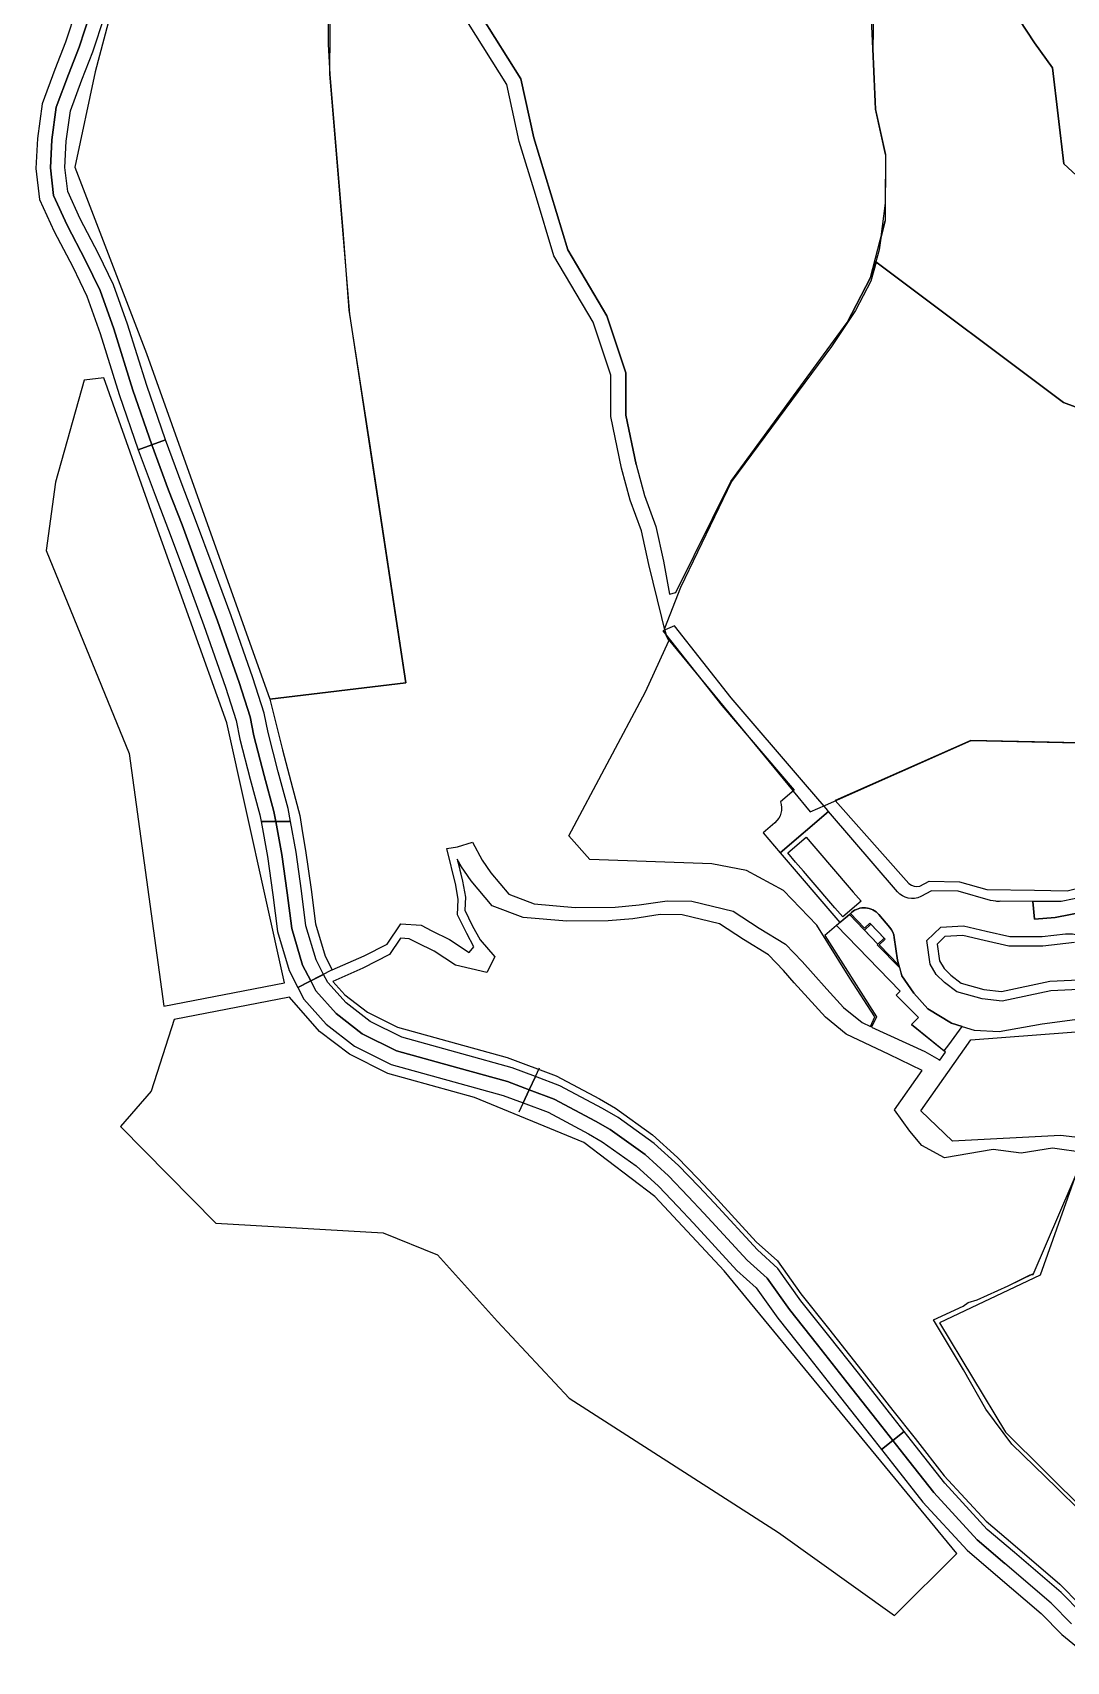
# Model space of a CAD drawing. Header units: millimetres. Extents: x 2881908 to 2882913, y 1027410 to 1028188.
# Drawn here: x 2881955.2 to 2882169.5, y 1027458.1 to 1027795.9 of the extents above; entities that cross this region are included whole.
import ezdxf

# ---------------------------------------------------------------- set-up
doc = ezdxf.new("R2010")
doc.units = ezdxf.units.MM
for name, color, linetype in [('A-road-hat', 253, 'Continuous'), ('E-1', 101, 'Continuous'), ('E-3', 103, 'Continuous'), ('FOOTPATH', 33, 'Continuous'), ('I-1 (DZONG AND DISTRICT COURT', 134, 'Continuous'), ('OS', 80, 'Continuous'), ('ROAD', 253, 'Continuous'), ('SP-1', 237, 'Continuous'), ('SP-2', 231, 'Continuous'), ('UV-2A', 50, 'Continuous')]:
    doc.layers.add(name, color=color, linetype=linetype)

msp = doc.modelspace()

# ---------------------------------------------------------------- linework, layer by layer
at = {"layer": 'A-road-hat'}
for p, q in [((2881977.08, 1027709.36), (2881982.71, 1027711.45)), ((2882017.29, 1027601.51), (2882010.18, 1027597.84)), ((2882135.88, 1027505.79), (2882131.18, 1027502.07))]:
    msp.add_line(p, q, dxfattribs=at)
at = {"layer": 'A-road-hat', "linetype": 'Continuous'}
msp.add_lwpolyline([(2882056.05, 1027572.11), (2882060.26, 1027581.21)], dxfattribs=at)
at = {"layer": 'E-1'}
for points in [[(2882137.37, 1027590.2), (2882144.15, 1027584.72), (2882145.16, 1027585.98), (2882147.86, 1027589.8), (2882145.71, 1027590.44), (2882140.78, 1027593.44), (2882137.89, 1027596.67), (2882135.36, 1027600.3), (2882134.94, 1027601.94), (2882130.25, 1027606.71), (2882130.4, 1027606.85), (2882124.52, 1027613.04), (2882121.85, 1027610.75), (2882135.03, 1027597.08)], [(2882130.16, 1027591.82), (2882129.13, 1027589.66), (2882140.13, 1027584.57), (2882143.03, 1027582.96), (2882143.27, 1027582.78), (2882144.46, 1027584.47), (2882137.37, 1027590.2), (2882138.82, 1027591.67), (2882134.2, 1027596.27), (2882135.03, 1027597.08), (2882121.85, 1027610.75), (2882119.41, 1027608.66), (2882130.16, 1027591.82)], [(2882128.95, 1027611), (2882127.64, 1027609.76), (2882130.4, 1027606.85), (2882131.71, 1027608.09), (2882128.95, 1027611)]]:
    msp.add_lwpolyline(points, dxfattribs=at)
msp.add_lwpolyline([(2882130.6, 1027612.99, 0.41422), (2882124.96, 1027613.42), (2882124.75, 1027613.24), (2882127.65, 1027610.18), (2882128.74, 1027611.22), (2882131.91, 1027607.88), (2882130.67, 1027606.7), (2882134.79, 1027602.52), (2882134.52, 1027603.57), (2882133.83, 1027608.26, 0.141971), (2882132.91, 1027610.29), (2882130.6, 1027612.99, 0.41422)], format="xyb", dxfattribs=at)
at = {"layer": 'E-3'}
for points in [[(2882080.28, 1027706.28), (2882078.16, 1027716.55), (2882078.17, 1027725.3), (2882074.23, 1027737.15), (2882066.13, 1027750.85), (2882059.07, 1027774.07), (2882056.41, 1027786.3), (2882048.34, 1027799.15), (2882040.49, 1027819.29), (2882031.24, 1027837.16), (2882017.62, 1027855.78), (2881995.06, 1027882.59), (2881981.85, 1027892.88), (2881968.37, 1027912.08)], [(2882122.9, 1027847.72), (2882124.02, 1027837.58), (2882125.37, 1027830.18), (2882128.92, 1027816.93), (2882129.12, 1027815.25), (2882129.4, 1027814.14), (2882129.43, 1027812.51), (2882129.89, 1027808.61), (2882129.6, 1027804.14), (2882129.37, 1027792.52)], [(2882129.37, 1027792.52), (2882129.94, 1027779.94), (2882129.93, 1027779.99), (2882129.16, 1027797.22), (2882129.6, 1027804.05), (2882129.43, 1027812.51), (2882129.12, 1027815.25), (2882125.61, 1027828.83), (2882125.37, 1027830.18), (2882123.96, 1027835.43)], [(2882195.48, 1027736.44), (2882186.61, 1027748.91), (2882181.92, 1027756.76), (2882168.96, 1027768.66), (2882166.61, 1027788.57), (2882162.89, 1027793.75), (2882144.08, 1027822.39), (2882140.6, 1027834.17)], [(2882017.05, 1027826.74), (2882016.46, 1027821.09), (2882016.46, 1027793.39)], [(2882129.6, 1027803.95), (2882129.37, 1027792.52), (2882129.94, 1027779.94)], [(2882050.2, 1027621.62), (2882053.92, 1027617.19), (2882059.17, 1027615.19), (2882067.67, 1027614.49), (2882075.97, 1027614.56), (2882080.91, 1027614.98), (2882086.7, 1027615.86), (2882091.87, 1027615.8), (2882100.44, 1027613.7), (2882105.82, 1027610.2), (2882111.29, 1027606.82), (2882114.75, 1027603.24), (2882116.99, 1027600.68), (2882119.87, 1027597.51), (2882123.31, 1027593.75), (2882127.13, 1027590.61), (2882128.86, 1027589.79), (2882129.81, 1027591.8), (2882124.59, 1027599.81), (2882117.75, 1027610.76), (2882110.85, 1027617.96), (2882103.16, 1027622.14), (2882096, 1027623.49), (2882070.72, 1027624.39), (2882066.37, 1027629.32), (2882082.22, 1027659.15), (2882087.11, 1027669.72), (2882086.51, 1027670.93), (2882082.92, 1027685.57), (2882081.41, 1027692.57), (2882079.05, 1027698.92), (2882077.27, 1027705.56), (2882075.06, 1027716.23), (2882075.07, 1027724.8), (2882071.4, 1027735.85), (2882063.27, 1027749.6), (2882059.46, 1027762.26), (2882056.07, 1027773.28), (2882053.5, 1027785.11), (2882045.55, 1027797.75)], [(2882016.46, 1027793.39), (2882016.82, 1027787.25), (2882019.49, 1027754.91)], [(2882016.82, 1027787.25), (2882019.49, 1027754.91), (2882020.74, 1027738.3), (2882024.99, 1027710.74), (2882032.54, 1027661.06)], [(2882131.98, 1027770.61), (2882129.93, 1027779.99)], [(2882129.94, 1027779.94), (2882132, 1027770.55), (2882131.95, 1027760.46), (2882130.7, 1027750.84), (2882130, 1027748.33), (2882168.91, 1027719.15), (2882216.65, 1027701.39), (2882219.11, 1027708), (2882257.62, 1027728.84), (2882243.96, 1027739.66), (2882226.66, 1027731.48), (2882214.89, 1027731.43), (2882195.48, 1027736.44)], [(2882129.94, 1027779.94), (2882132, 1027770.55)], [(2882131.98, 1027770.61), (2882131.93, 1027756.82)], [(2882131.95, 1027760.46), (2882131.94, 1027760.43), (2882131.93, 1027756.82), (2882131.01, 1027753.26), (2882130.7, 1027750.84)], [(2882019.49, 1027754.91), (2882020.74, 1027738.3)], [(2882078.16, 1027716.55), (2882080.28, 1027706.28), (2882082.01, 1027699.87), (2882084.4, 1027693.44), (2882085.95, 1027686.26), (2882087.21, 1027679.45), (2882088.53, 1027679.77), (2882099.96, 1027702.79), (2882124.06, 1027735.75), (2882128.9, 1027745.08), (2882131.93, 1027756.82)], [(2882168.91, 1027719.15), (2882130, 1027748.33), (2882128.9, 1027745.08), (2882124.06, 1027735.75)], [(2882020.74, 1027738.3), (2882024.99, 1027710.74)], [(2882024.99, 1027710.74), (2882025.55, 1027707.04)], [(2882032.54, 1027661.06), (2882004.35, 1027657.64)], [(2882004.35, 1027657.64), (2882006.98, 1027647.16), (2882009.06, 1027639.29), (2882010.6, 1027633.51), (2882011.1, 1027629.93), (2882011.26, 1027629.1)], [(2882004.35, 1027657.64), (2882006.98, 1027647.16)], [(2882011.1, 1027629.93), (2882011.78, 1027626.28), (2882012.91, 1027618.17), (2882013.81, 1027611.1), (2882015.81, 1027604.37), (2882017.29, 1027601.51), (2882023.92, 1027604.43), (2882028.66, 1027606.88), (2882031.51, 1027611.04), (2882035.71, 1027610.79), (2882037.93, 1027609.63), (2882041.62, 1027607.83), (2882045.68, 1027605.14), (2882046.67, 1027606.33), (2882045.18, 1027609.09), (2882043.3, 1027612.97), (2882043.4, 1027616.13), (2882042.9, 1027619.08), (2882041.06, 1027626.69), (2882043.28, 1027627.02), (2882046.38, 1027627.98), (2882048.37, 1027624.27), (2882050.2, 1027621.62)], [(2882011.26, 1027629.1), (2882011.78, 1027626.28)], [(2882132.79, 1027583.95), (2882123.83, 1027588.21), (2882119.54, 1027591.73), (2882115.96, 1027595.65), (2882113.05, 1027598.85), (2882110.84, 1027601.37), (2882107.71, 1027604.63), (2882102.53, 1027607.82), (2882097.57, 1027611.05), (2882089.85, 1027612.94), (2882085.29, 1027612.99), (2882079.65, 1027612.13), (2882074.49, 1027611.7), (2882065.93, 1027611.63), (2882056.86, 1027612.37), (2882050.44, 1027614.81), (2882046.1, 1027619.98), (2882043.33, 1027624.01), (2882044.32, 1027619.94), (2882044.89, 1027616.57), (2882044.8, 1027613.87), (2882046.32, 1027610.74), (2882047.94, 1027607.73), (2882051.01, 1027604.23), (2882049.36, 1027601.01), (2882042.82, 1027602.47), (2882038.45, 1027605.37), (2882034.9, 1027607.1), (2882033.24, 1027607.97), (2882031.45, 1027608.08), (2882029.15, 1027604.72), (2882023.63, 1027601.86), (2882017.43, 1027599.14), (2882019.9, 1027596.37), (2882024.58, 1027592.78), (2882030.8, 1027589.65), (2882043.03, 1027586.25), (2882053.56, 1027583.35), (2882063.71, 1027579.53), (2882072.7, 1027574.77), (2882076.01, 1027572.84), (2882083.7, 1027567.34), (2882088.87, 1027562.65), (2882093.09, 1027558.24), (2882096.4, 1027554.72), (2882105.22, 1027545.14), (2882109.59, 1027541.2), (2882114.45, 1027534.33), (2882120.18, 1027527.14), (2882126.32, 1027519.35), (2882133.54, 1027510.16)], [(2882046.1, 1027619.98), (2882044.1, 1027622.89), (2882043.23, 1027624.5), (2882043.21, 1027624.5), (2882044.32, 1027619.94)], [(2882172.31, 1027489.46), (2882167.5, 1027494.14), (2882158.22, 1027503.17), (2882152.83, 1027510.47), (2882148.19, 1027518.6), (2882141.92, 1027528.99), (2882148.07, 1027531.78), (2882149.13, 1027532.53), (2882151.03, 1027533.12), (2882157.46, 1027536.04), (2882161.98, 1027538.26), (2882162.59, 1027538.37), (2882173.47, 1027563.62), (2882166.62, 1027564.56), (2882160.14, 1027563.55), (2882154.29, 1027564.29), (2882144.21, 1027562.53), (2882139.52, 1027565.13), (2882137.06, 1027568.11), (2882133.85, 1027572.5), (2882139.62, 1027580.66), (2882132.79, 1027583.95)], [(2882157.46, 1027536.04), (2882162.69, 1027538.6)], [(2882133.54, 1027510.16), (2882138.12, 1027504.38), (2882144.19, 1027496.6), (2882152.85, 1027487.2), (2882158.38, 1027482.51), (2882168.14, 1027474.14), (2882172.34, 1027469.86)]]:
    msp.add_lwpolyline(points, dxfattribs=at)
at = {"layer": 'E-3', "color": 115, "linetype": 'Continuous', "true_color": 0x70a072}
msp.add_lwpolyline([(2881995.06, 1027882.59), (2882017.62, 1027855.78), (2882031.24, 1027837.16), (2882040.49, 1027819.29), (2882048.34, 1027799.15), (2882056.41, 1027786.3), (2882059.07, 1027774.07), (2882066.13, 1027750.85), (2882074.23, 1027737.15), (2882078.17, 1027725.3), (2882078.16, 1027716.55), (2882080.28, 1027706.28), (2882082.01, 1027699.87), (2882084.4, 1027693.44), (2882085.95, 1027686.26), (2882087.21, 1027679.45), (2882088.53, 1027679.77), (2882099.96, 1027702.79), (2882124.06, 1027735.75), (2882128.9, 1027745.08), (2882130, 1027748.33)], dxfattribs=at)
at = {"layer": 'FOOTPATH', "linetype": 'Continuous'}
msp.add_lwpolyline([(2882088.22, 1027672.84), (2882085.81, 1027671.85)], dxfattribs=at)
at = {"layer": 'FOOTPATH'}
msp.add_lwpolyline([(2882113.09, 1027638.8), (2882110.25, 1027636.37, -0.306961), (2882109.07, 1027632.04), (2882106.61, 1027629.93), (2882110.17, 1027625.77), (2882120.2, 1027634.36), (2882119.67, 1027634.97), (2882114.99, 1027640.43), (2882099.98, 1027657.92), (2882088.22, 1027672.84), (2882085.81, 1027671.85), (2882086.37, 1027671.14), (2882098.05, 1027656.33), (2882113.09, 1027638.8)], format="xyb", dxfattribs=at)
msp.add_lwpolyline([(2882172.61, 1027468.14), (2882168.4, 1027472.45), (2882158.71, 1027480.75), (2882153.09, 1027485.52), (2882144.29, 1027495.07), (2882138.17, 1027502.9), (2882135.88, 1027505.79), (2882133.6, 1027508.68), (2882126.37, 1027517.88), (2882120.24, 1027525.67), (2882114.48, 1027532.9), (2882109.71, 1027539.62), (2882105.44, 1027543.48), (2882096.56, 1027553.12), (2882093.27, 1027556.62), (2882089.1, 1027560.98), (2882084.07, 1027565.54), (2882076.55, 1027570.93), (2882073.35, 1027572.79), (2882064.51, 1027577.47), (2882059.42, 1027579.39), (2882054.57, 1027581.21), (2882044.13, 1027584.09), (2882031.71, 1027587.54), (2882025.14, 1027590.84), (2882020.15, 1027594.66), (2882016.39, 1027598.89), (2882015.51, 1027600.59), (2882013.95, 1027603.62), (2882011.85, 1027610.69), (2882010.92, 1027617.91), (2882009.81, 1027625.96), (2882008.64, 1027632.27), (2882002.54, 1027632.27), (2882002.54, 1027632.27), (2882003.88, 1027625), (2882004.98, 1027617.11), (2882005.96, 1027609.45), (2882008.36, 1027601.37), (2882010.18, 1027597.84), (2882011.41, 1027595.46), (2882016.05, 1027590.25), (2882021.93, 1027585.73), (2882029.54, 1027581.91), (2882042.53, 1027578.31), (2882052.71, 1027575.5), (2882056.89, 1027573.93), (2882062.04, 1027571.99), (2882070.43, 1027567.55), (2882073.28, 1027565.88), (2882080.3, 1027560.87), (2882084.91, 1027556.68), (2882088.92, 1027552.49), (2882092.17, 1027549.03), (2882101.21, 1027539.21), (2882105.2, 1027535.61), (2882109.68, 1027529.29), (2882115.54, 1027521.94), (2882121.66, 1027514.17), (2882128.89, 1027504.97), (2882131.18, 1027502.07), (2882133.46, 1027499.19), (2882139.72, 1027491.18), (2882148.93, 1027481.18), (2882154.82, 1027476.18), (2882164.3, 1027468.06), (2882168.57, 1027463.7), (2882175.43, 1027458.14)], dxfattribs=at)
at = {"layer": 'I-1 (DZONG AND DISTRICT COURT'}
msp.add_lwpolyline([(2882144.08, 1027822.39), (2882162.89, 1027793.75), (2882166.61, 1027788.57), (2882168.96, 1027768.66), (2882181.92, 1027756.76), (2882186.61, 1027748.91), (2882195.48, 1027736.44), (2882214.89, 1027731.43), (2882226.66, 1027731.48), (2882244, 1027739.68), (2882243.96, 1027739.71), (2882289.73, 1027750.54), (2882289.73, 1027750.65), (2882289.86, 1027751.19), (2882289.85, 1027757.66), (2882343.42, 1027757.66), (2882343.42, 1027877.73)], dxfattribs=at)
msp.add_lwpolyline([(2882216.84, 1027701.32), (2882168.91, 1027719.15), (2882130.07, 1027748.28), (2882128.97, 1027744.34), (2882125.79, 1027738.24), (2882120.81, 1027730.77), (2882100.04, 1027702.77), (2882089.48, 1027680.83), (2882086.17, 1027672.32), (2882086.51, 1027670.93), (2882086.94, 1027670.07), (2882112.71, 1027638.79), (2882112.86, 1027638.61), (2882112.86, 1027638.6), (2882116.41, 1027634.3), (2882119.54, 1027635.65), (2882149.77, 1027649.05), (2882181.27, 1027648.36), (2882189.85, 1027647.78), (2882189.85, 1027688.13), (2882215.37, 1027688.13), (2882215.48, 1027688.71)], close=True, dxfattribs=at)
at = {"layer": 'OS'}
msp.add_lwpolyline([(2882171.19, 1027607.17), (2882164.6, 1027606.47), (2882157.57, 1027606.42), (2882152.44, 1027607.63), (2882148.01, 1027608.64), (2882144.32, 1027608.42), (2882142.7, 1027606.86), (2882143.2, 1027603.41), (2882144.14, 1027601.79), (2882145.51, 1027600.41), (2882147.71, 1027598.8), (2882152.42, 1027597.46), (2882156.07, 1027597.06), (2882166.04, 1027599.15), (2882178.01, 1027599.76)], dxfattribs=at)
at = {"layer": 'ROAD'}
for points in [[(2881964.26, 1027800.78), (2881961.98, 1027793.89), (2881959.78, 1027788.22), (2881957.14, 1027781.12), (2881956.18, 1027773.91), (2881955.87, 1027767.71), (2881956.59, 1027761.26), (2881959.63, 1027754.6), (2881963.49, 1027747.27), (2881966.39, 1027741.23), (2881969.18, 1027733.49), (2881973.14, 1027720.82), (2881977.08, 1027709.36), (2881979.89, 1027710.41), (2881975.99, 1027721.75), (2881972.03, 1027734.45), (2881969.16, 1027742.39), (2881969.16, 1027742.39), (2881966.17, 1027748.62), (2881962.33, 1027755.92), (2881959.52, 1027762.07), (2881958.88, 1027767.8), (2881959.17, 1027773.64), (2881960.07, 1027780.39), (2881962.59, 1027787.15), (2881964.81, 1027792.87), (2881967.16, 1027800)], [(2881967.16, 1027800), (2881964.81, 1027792.87), (2881962.59, 1027787.15), (2881960.07, 1027780.39), (2881959.17, 1027773.64), (2881958.88, 1027767.8), (2881959.52, 1027762.07), (2881962.33, 1027755.92), (2881966.17, 1027748.62), (2881969.16, 1027742.39), (2881972.03, 1027734.45), (2881975.99, 1027721.75), (2881979.89, 1027710.41), (2881982.71, 1027711.45), (2881978.84, 1027722.69), (2881974.87, 1027735.4), (2881971.93, 1027743.56), (2881968.85, 1027749.97), (2881965.02, 1027757.24), (2881962.45, 1027762.88), (2881962.45, 1027762.88), (2881961.89, 1027767.9), (2881962.16, 1027773.36), (2881963, 1027779.65), (2881965.39, 1027786.09), (2881967.63, 1027791.86), (2881970.06, 1027799.21)], [(2882173.79, 1027616.78), (2882168.41, 1027615.7), (2882162.56, 1027615.72), (2882162.87, 1027612.03), (2882167.17, 1027612.39), (2882173.17, 1027613.59)], [(2882172.61, 1027468.14), (2882168.4, 1027472.45), (2882168.4, 1027472.45), (2882158.71, 1027480.75), (2882153.09, 1027485.52), (2882144.29, 1027495.07), (2882138.17, 1027502.9), (2882135.88, 1027505.79), (2882133.53, 1027503.93), (2882135.81, 1027501.05), (2882142, 1027493.13), (2882151.01, 1027483.35), (2882156.77, 1027478.47), (2882156.77, 1027478.47), (2882151.01, 1027483.35), (2882142, 1027493.13), (2882135.81, 1027501.05), (2882133.53, 1027503.93), (2882131.18, 1027502.07), (2882133.46, 1027499.19), (2882139.72, 1027491.18), (2882148.93, 1027481.18), (2882154.82, 1027476.18), (2882164.3, 1027468.06), (2882168.57, 1027463.7), (2882175.43, 1027458.14)], [(2882170.59, 1027465.92), (2882166.35, 1027470.25), (2882156.77, 1027478.47), (2882151.01, 1027483.35), (2882142, 1027493.13), (2882135.81, 1027501.05), (2882133.53, 1027503.93), (2882131.18, 1027502.07), (2882133.46, 1027499.19), (2882139.72, 1027491.18), (2882148.93, 1027481.18), (2882154.82, 1027476.18), (2882164.3, 1027468.06), (2882168.57, 1027463.7), (2882175.43, 1027458.14)]]:
    msp.add_lwpolyline(points, dxfattribs=at)
for points in [[(2882000.26, 1027654.02), (2881997.99, 1027661.11), (2881993.49, 1027673.92), (2881989.81, 1027683.95), (2881986.16, 1027693.78), (2881983.38, 1027701.02), (2881979.89, 1027710.4), (2881977.08, 1027709.36), (2881980.57, 1027699.96), (2881983.35, 1027692.72), (2881986.99, 1027682.92), (2881990.67, 1027672.9), (2881995.14, 1027660.15), (2881997.36, 1027653.26), (2881998.13, 1027649.39), (2882000.3, 1027641.08), (2882002.27, 1027633.69), (2882002.54, 1027632.27), (2882005.59, 1027632.27), (2882005.2, 1027634.35), (2882003.2, 1027641.85), (2882001.05, 1027650.06), (2882000.26, 1027654.02)], [(2881996.31, 1027674.93), (2881992.62, 1027684.99), (2881988.97, 1027694.84), (2881986.19, 1027702.08), (2881982.71, 1027711.45), (2881979.89, 1027710.41), (2881979.91, 1027710.37), (2881983.38, 1027701.02), (2881986.16, 1027693.78), (2881989.81, 1027683.95), (2881993.49, 1027673.92), (2881997.99, 1027661.11), (2882000.26, 1027654.02), (2882001.05, 1027650.06), (2882003.2, 1027641.85), (2882005.2, 1027634.35), (2882005.59, 1027632.27), (2882008.64, 1027632.27), (2882008.13, 1027635.01), (2882006.1, 1027642.62), (2882003.98, 1027650.74), (2882003.17, 1027654.77), (2882000.83, 1027662.07), (2881996.31, 1027674.93)], [(2882008.9, 1027610.07), (2882007.95, 1027617.51), (2882006.84, 1027625.48), (2882005.59, 1027632.27), (2882002.54, 1027632.27), (2882003.88, 1027625), (2882004.98, 1027617.11), (2882005.96, 1027609.45), (2882008.36, 1027601.37), (2882010.18, 1027597.84), (2882012.85, 1027599.22), (2882011.15, 1027602.5), (2882008.9, 1027610.07)], [(2882010.92, 1027617.91), (2882009.81, 1027625.96), (2882008.64, 1027632.27), (2882005.59, 1027632.27), (2882006.84, 1027625.48), (2882007.95, 1027617.51), (2882008.9, 1027610.07), (2882011.15, 1027602.5), (2882012.85, 1027599.22), (2882015.51, 1027600.59), (2882013.95, 1027603.62), (2882011.85, 1027610.69), (2882010.92, 1027617.91)], [(2882126.92, 1027615.75), (2882123.12, 1027612.5), (2882121.49, 1027614.4), (2882119.87, 1027616.3), (2882118.24, 1027618.2), (2882116.61, 1027620.1), (2882114.99, 1027621.99), (2882113.36, 1027623.89), (2882111.73, 1027625.79), (2882115.53, 1027629.04), (2882117.16, 1027627.15), (2882118.78, 1027625.25), (2882120.41, 1027623.35), (2882122.04, 1027621.45), (2882123.66, 1027619.55), (2882125.29, 1027617.65), (2882126.92, 1027615.75)], [(2882023.53, 1027588.29), (2882018.1, 1027592.46), (2882013.9, 1027597.18), (2882012.85, 1027599.22), (2882010.18, 1027597.84), (2882011.41, 1027595.46), (2882016.05, 1027590.25), (2882021.93, 1027585.73), (2882029.54, 1027581.91), (2882042.53, 1027578.31), (2882052.71, 1027575.5), (2882056.89, 1027573.93), (2882058.15, 1027576.66), (2882053.64, 1027578.36), (2882043.33, 1027581.2), (2882030.62, 1027584.72), (2882023.53, 1027588.29)], [(2882025.14, 1027590.84), (2882020.15, 1027594.66), (2882016.39, 1027598.89), (2882015.51, 1027600.59), (2882012.85, 1027599.22), (2882013.9, 1027597.18), (2882018.1, 1027592.46), (2882023.53, 1027588.29), (2882030.62, 1027584.72), (2882043.33, 1027581.2), (2882053.64, 1027578.36), (2882058.15, 1027576.66), (2882059.42, 1027579.39), (2882054.57, 1027581.21), (2882044.13, 1027584.09), (2882031.71, 1027587.54), (2882025.14, 1027590.84)], [(2882114.48, 1027532.9), (2882109.71, 1027539.62), (2882105.44, 1027543.48), (2882096.56, 1027553.12), (2882093.27, 1027556.62), (2882089.1, 1027560.98), (2882084.07, 1027565.54), (2882076.55, 1027570.93), (2882073.35, 1027572.79), (2882064.51, 1027577.47), (2882059.42, 1027579.39), (2882058.15, 1027576.66), (2882063.28, 1027574.73), (2882071.89, 1027570.17), (2882074.91, 1027568.4), (2882082.18, 1027563.21), (2882087.01, 1027558.83), (2882091.09, 1027554.56), (2882094.37, 1027551.08), (2882103.33, 1027541.35), (2882107.45, 1027537.62), (2882112.08, 1027531.09), (2882117.89, 1027523.8), (2882124.01, 1027516.02), (2882131.24, 1027506.82), (2882133.53, 1027503.93), (2882135.88, 1027505.79), (2882133.6, 1027508.68), (2882126.37, 1027517.88), (2882120.24, 1027525.67), (2882114.48, 1027532.9)], [(2882112.08, 1027531.09), (2882107.45, 1027537.62), (2882103.33, 1027541.35), (2882094.37, 1027551.08), (2882091.09, 1027554.56), (2882087.01, 1027558.83), (2882082.18, 1027563.21), (2882074.91, 1027568.4), (2882071.89, 1027570.17), (2882063.28, 1027574.73), (2882058.15, 1027576.66), (2882056.89, 1027573.93), (2882062.04, 1027571.99), (2882070.43, 1027567.55), (2882073.28, 1027565.88), (2882080.3, 1027560.87), (2882084.91, 1027556.68), (2882088.92, 1027552.49), (2882092.17, 1027549.03), (2882101.21, 1027539.21), (2882105.2, 1027535.61), (2882109.68, 1027529.29), (2882115.54, 1027521.94), (2882121.66, 1027514.17), (2882128.89, 1027504.97), (2882131.18, 1027502.07), (2882133.53, 1027503.93), (2882131.24, 1027506.82), (2882124.01, 1027516.02), (2882117.89, 1027523.8), (2882112.08, 1027531.09)]]:
    msp.add_lwpolyline(points, close=True, dxfattribs=at)
for points in [[(2882173.17, 1027613.59), (2882167.17, 1027612.39), (2882162.87, 1027612.03), (2882162.56, 1027615.72), (2882155.8, 1027615.75, -0.078267), (2882154.87, 1027615.75), (2882153.78, 1027615.93), (2882147.03, 1027617.81), (2882141.53, 1027617.88), (2882139.32, 1027616.75, -0.34706), (2882134.46, 1027617.71), (2882120.2, 1027634.36), (2882110.17, 1027625.77), (2882122.53, 1027611.34), (2882124.52, 1027613.04), (2882124.96, 1027613.42, -0.414214), (2882130.6, 1027612.99), (2882132.91, 1027610.29, -0.141971), (2882133.83, 1027608.26), (2882134.52, 1027603.57), (2882134.79, 1027602.52), (2882135.36, 1027600.3), (2882137.89, 1027596.67), (2882140.78, 1027593.44), (2882145.71, 1027590.44), (2882147.86, 1027589.8), (2882150.39, 1027589.03), (2882155.55, 1027588.73), (2882164.45, 1027590.34), (2882172.26, 1027591.35)], [(2882177.95, 1027597.76), (2882166.3, 1027597.16), (2882156.17, 1027595.03), (2882152.03, 1027595.49), (2882146.82, 1027596.97), (2882144.2, 1027598.89), (2882142.53, 1027600.57), (2882141.28, 1027602.74), (2882140.57, 1027607.59), (2882143.46, 1027610.38), (2882148.18, 1027610.65), (2882152.89, 1027609.58), (2882157.79, 1027608.42), (2882164.49, 1027608.47), (2882169.32, 1027608.99, -0.120849), (2882172.16, 1027608.6)]]:
    msp.add_lwpolyline(points, format="xyb", dxfattribs=at)
at = {"layer": 'SP-1'}
msp.add_lwpolyline([(2882017.18, 1027840.16), (2882009.94, 1027860.08), (2881992.9, 1027880.34), (2881980.34, 1027889.51), (2881966.41, 1027909.01), (2881961.85, 1027918.4), (2881958.42, 1027917.23), (2881959.41, 1027906.52), (2881955.17, 1027881.09), (2881955.35, 1027861.89), (2881969.82, 1027835.42), (2881973.71, 1027823.77), (2881974.16, 1027810.48), (2881968.16, 1027787.69), (2881963.9, 1027767.96), (2881978.79, 1027729.35), (2882004.35, 1027657.64), (2882032.54, 1027661.06), (2882020.92, 1027737.47), (2882020.92, 1027737.48), (2882016.82, 1027787.25)], close=True, dxfattribs=at)
at = {"layer": 'SP-2'}
for points in [[(2881980.09, 1027695.63), (2881980.09, 1027695.63), (2881969.96, 1027724.28), (2881965.88, 1027723.77), (2881959.89, 1027702.62), (2881957.97, 1027688.47), (2881975.23, 1027646.39), (2881982.35, 1027593.97), (2882007.43, 1027598.81), (2881995.42, 1027652.76)], [(2882069.44, 1027565.75), (2882046.8, 1027575.05), (2882028.81, 1027580.04), (2882020.87, 1027584.03), (2882014.68, 1027588.78), (2882008.46, 1027595.85), (2881984.55, 1027591.24), (2881979.73, 1027576.39), (2881973.4, 1027569.08), (2881993.19, 1027549.04), (2882027.84, 1027547.02), (2882039.11, 1027542.41), (2882051.53, 1027528.6), (2882066.4, 1027512.69), (2882109.8, 1027484.86), (2882133.84, 1027467.67), (2882146.78, 1027480.5), (2882098.56, 1027539.14), (2882084.19, 1027554.54)]]:
    msp.add_lwpolyline(points, close=True, dxfattribs=at)
at = {"layer": 'UV-2A'}
msp.add_lwpolyline([(2882162.91, 1027648.79), (2882149.69, 1027649.08), (2882121.58, 1027636.61), (2882136.87, 1027619.41, 0.216905), (2882139.1, 1027618.88), (2882141.06, 1027619.89), (2882147.32, 1027619.8), (2882153.01, 1027618.22), (2882162.91, 1027618.06), (2882169.68, 1027617.94), (2882174.14, 1027619), (2882180.08, 1027620.42), (2882192.89, 1027623.1), (2882199.63, 1027624.34), (2882219.58, 1027622.87), (2882220.23, 1027647.6), (2882192.89, 1027647.6), (2882189.78, 1027647.81), (2882181.19, 1027648.39)], format="xyb", close=True, dxfattribs=at)
msp.add_lwpolyline([(2882183, 1027565.43), (2882168.31, 1027567.2), (2882145.92, 1027565.98), (2882139.29, 1027572.3), (2882149.7, 1027587.03), (2882183.3, 1027589.59), (2882220.59, 1027576.63), (2882234.66, 1027567.23), (2882234.66, 1027550.28), (2882229.33, 1027541.07), (2882214.92, 1027554.22)], close=True, dxfattribs=at)
msp.add_lwpolyline([(2882173.1, 1027563.72), (2882164.07, 1027538.25), (2882143.16, 1027528.36), (2882156.86, 1027505.7), (2882181.92, 1027480.85)], dxfattribs=at)

doc.saveas('drawing.dxf')
